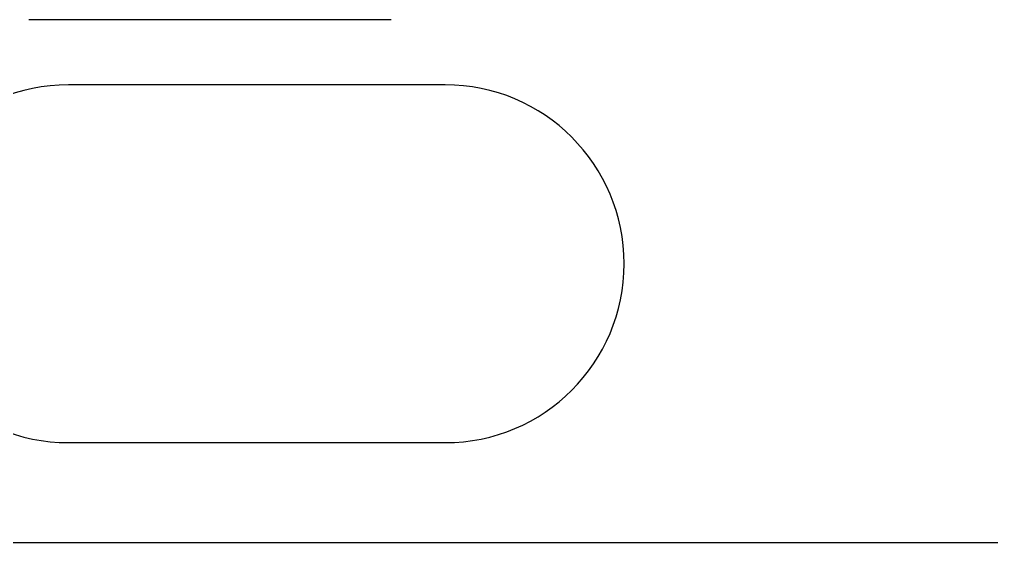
# Model space of a CAD drawing. Header units: millimetres. Extents: x -1589 to 88627, y 12943 to 76663.
# Drawn here: x 19285 to 20061, y 51916 to 52333 of the extents above; entities that cross this region are included whole.
import ezdxf

# ---------------------------------------------------------------- set-up
doc = ezdxf.new("R2010")
doc.units = ezdxf.units.MM
doc.header["$LTSCALE"] = 200
doc.layers.add('ztemper', color=7, linetype='Continuous')

# ---------------------------------------------------------------- blocks, each defined once
blk = doc.blocks.new('entry')
at = {"color": 7}
for p, q in [((-144.515, 36.488), (-174.559, 36.488)), ((-174.559, 7.962), (-144.515, 7.962)), ((-223.489, 0), (223.489, 0))]:
    blk.add_line(p, q, dxfattribs=at)
for centre, start, end in [((-174.559, 22.225), 90, 270), ((-144.515, 22.225), 270, 90)]:
    blk.add_arc(centre, 14.263, start, end, dxfattribs=at)
blk = doc.blocks.new('360 iPatch Cat6 24Port Panel')
at = {"color": 7, "linetype": 'Continuous', "lineweight": 25}
blk.add_line((108507.599, 33137.194), (108534.667, 33137.194), dxfattribs=at)

msp = doc.modelspace()

# ---------------------------------------------------------------- block references
at = {"ltscale": 2, "xscale": 10.66757734301063, "yscale": 10.66757734301063, "zscale": 10.66757734301063}
msp.add_blockref('360 iPatch Cat6 24Port Panel', (-1138220.24, -301160.49), dxfattribs=at)
at = {"layer": 'ztemper', "xscale": 10, "yscale": 10, "zscale": 10}
msp.add_blockref('entry', (21070.05, 51916.15), dxfattribs=at)

doc.saveas('drawing.dxf')
